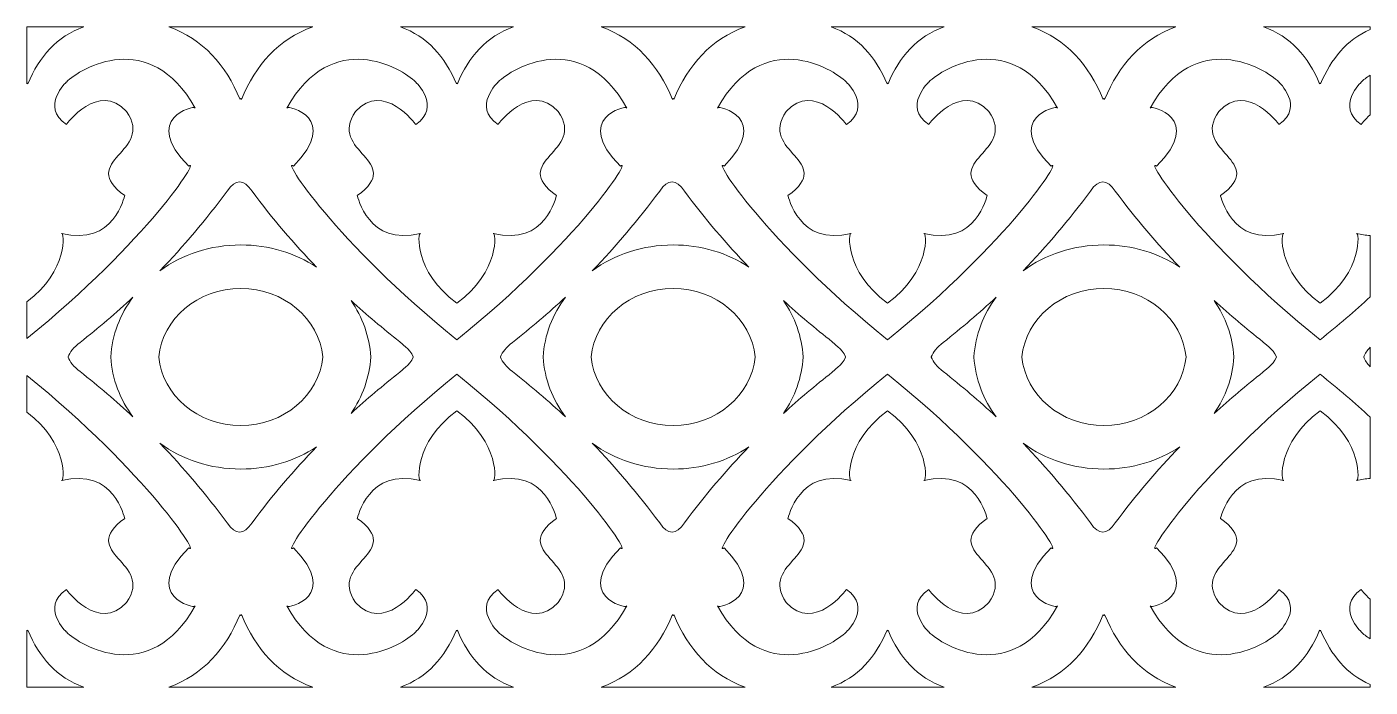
# Model space of a CAD drawing. Header units: millimetres. Extents: x -1200 to 1200, y -590 to 590.
import ezdxf

# ---------------------------------------------------------------- set-up
doc = ezdxf.new("R2010")
doc.units = ezdxf.units.MM
doc.header["$MEASUREMENT"] = 0
doc.layers.add('Layer 1', color=7, linetype='Continuous')

msp = doc.modelspace()

# ---------------------------------------------------------------- linework, layer by layer
at = {"layer": 'Layer 1', "color": 250, "lineweight": 0}
for points, knots in [([(-1200.05, 488.2839), (-1199.7743, 488.8141), (-1199.5041, 489.3329), (-1199.221, 489.8632), (-1198.916, 489.2967), (-1198.6293, 488.7416), (-1198.3316, 488.1752), (-1178.0709, 536.8526), (-1146.4345, 572.7336), (-1098.2411, 589.9734), (-1098.2411, 589.9734), (-1192.7158, 589.9734), (-1192.7158, 589.9734), (-1192.7158, 589.9734), (-1199.221, 589.9734), (-1199.221, 589.9734), (-1199.221, 589.9734), (-1200.05, 589.9734), (-1200.05, 589.9734), (-1200.05, 589.9734), (-1200.05, 488.2839), (-1200.05, 488.2839)], [0, 0, 0, 0, 0.142857143, 0.142857143, 0.142857143, 0.285714286, 0.285714286, 0.285714286, 0.428571429, 0.428571429, 0.428571429, 0.571428571, 0.571428571, 0.571428571, 0.714285714, 0.714285714, 0.714285714, 0.857142857, 0.857142857, 0.857142857, 1, 1, 1, 1]), ([(-1200.05, 98.561), (-1125.71, 154.1341), (-1133.247, 224.9294), (-1138.0811, 220.9752), (-1044.2218, 196.4084), (-1025.9464, 288.4109), (-1024.9694, 288.4274), (-1111.9619, 350.7676), (-970.7784, 366.4411), (-1022.0291, 438.5918), (-1072.3044, 493.7828), (-1129.4264, 415.5418), (-1129.4264, 415.5418), (-1176.7615, 447.7074), (-1128.4494, 491.94), (-1129.4264, 491.3684), (-1104.2934, 516.4903), (-980.4084, 589.1351), (-899.2874, 444.9472), (-901.2415, 450.5632), (-995.9116, 426.6123), (-910.8713, 341.0443), (-888.5161, 357.8344), (-984.7713, 207.5497), (-1200.05, 32.9963), (-1200.05, 32.9963), (-1200.05, 98.561), (-1200.05, 98.561)], [0, 0, 0, 0, 0.111111111, 0.111111111, 0.111111111, 0.222222222, 0.222222222, 0.222222222, 0.333333333, 0.333333333, 0.333333333, 0.444444444, 0.444444444, 0.444444444, 0.555555556, 0.555555556, 0.555555556, 0.666666667, 0.666666667, 0.666666667, 0.777777778, 0.777777778, 0.777777778, 0.888888889, 0.888888889, 0.888888889, 1, 1, 1, 1]), ([(-819.0319, 460.2502), (-818.6539, 460.9733), (-818.2868, 461.6798), (-817.9015, 462.4011), (-817.5144, 461.6798), (-817.1454, 460.9733), (-816.7674, 460.2502), (-790.9495, 522.2825), (-750.6346, 568.0054), (-689.2189, 589.9734), (-689.2189, 589.9734), (-809.6138, 589.9734), (-809.6138, 589.9734), (-809.6138, 589.9734), (-817.9015, 589.9734), (-817.9015, 589.9734), (-817.9015, 589.9734), (-826.1874, 589.9734), (-826.1874, 589.9734), (-826.1874, 589.9734), (-946.5804, 589.9734), (-946.5804, 589.9734), (-885.1649, 568.0054), (-844.8517, 522.2825), (-819.0319, 460.2502)], [0, 0, 0, 0, 0.125, 0.125, 0.125, 0.25, 0.25, 0.25, 0.375, 0.375, 0.375, 0.5, 0.5, 0.5, 0.625, 0.625, 0.625, 0.75, 0.75, 0.75, 0.875, 0.875, 0.875, 1, 1, 1, 1]), ([(-431.5744, 96.4728), (-354.2045, 152.3422), (-361.8822, 224.9789), (-366.7748, 220.9752), (-272.9174, 196.4084), (-254.64, 288.4109), (-253.6648, 288.4274), (-340.6556, 350.7676), (-199.474, 366.4411), (-250.7245, 438.5918), (-301, 493.7828), (-358.1201, 415.5418), (-358.1201, 415.5418), (-405.4569, 447.7074), (-357.1431, 491.94), (-358.1201, 491.3684), (-332.9888, 516.4903), (-209.1038, 589.1351), (-127.9828, 444.9472), (-129.9352, 450.5632), (-224.6053, 426.6123), (-139.5669, 341.0443), (-117.1129, 357.9085), (-214.2978, 206.2272), (-431.5744, 30.6955), (-431.6329, 30.7384), (-431.6804, 30.7911), (-431.7389, 30.8356), (-431.7973, 30.7911), (-431.8448, 30.7384), (-431.9031, 30.6955), (-649.1816, 206.2272), (-746.3648, 357.9085), (-723.9108, 341.0443), (-638.8724, 426.6123), (-733.5425, 450.5632), (-735.4966, 444.9472), (-654.3756, 589.1351), (-530.4906, 516.4903), (-505.3575, 491.3684), (-506.3346, 491.94), (-458.0225, 447.7074), (-505.3575, 415.5418), (-505.3575, 415.5418), (-562.4796, 493.7828), (-612.753, 438.5918), (-664.0056, 366.4411), (-522.8204, 350.7676), (-609.8146, 288.4274), (-608.8377, 288.4109), (-590.5621, 196.4084), (-496.7029, 220.9752), (-501.5973, 224.9789), (-509.2749, 152.3422), (-431.9031, 96.4728), (-431.8448, 96.5156), (-431.7882, 96.5519), (-431.7389, 96.5947), (-431.6914, 96.5519), (-431.6329, 96.5156), (-431.5744, 96.4728)], [0, 0, 0, 0, 0.05, 0.05, 0.05, 0.1, 0.1, 0.1, 0.15, 0.15, 0.15, 0.2, 0.2, 0.2, 0.25, 0.25, 0.25, 0.3, 0.3, 0.3, 0.35, 0.35, 0.35, 0.4, 0.4, 0.4, 0.45, 0.45, 0.45, 0.5, 0.5, 0.5, 0.55, 0.55, 0.55, 0.6, 0.6, 0.6, 0.65, 0.65, 0.65, 0.7, 0.7, 0.7, 0.75, 0.75, 0.75, 0.8, 0.8, 0.8, 0.85, 0.85, 0.85, 0.9, 0.9, 0.9, 0.95, 0.95, 0.95, 1, 1, 1, 1]), ([(-432.6264, 488.1752), (-432.3305, 488.7416), (-432.0419, 489.2967), (-431.7389, 489.8632), (-431.4339, 489.2967), (-431.1472, 488.7416), (-430.8512, 488.1752), (-410.5907, 536.8526), (-378.9541, 572.7336), (-330.759, 589.9734), (-330.759, 589.9734), (-425.2355, 589.9734), (-425.2355, 589.9734), (-425.2355, 589.9734), (-431.7389, 589.9734), (-431.7389, 589.9734), (-431.7389, 589.9734), (-438.2421, 589.9734), (-438.2421, 589.9734), (-438.2421, 589.9734), (-532.7187, 589.9734), (-532.7187, 589.9734), (-484.5253, 572.7336), (-452.887, 536.8526), (-432.6264, 488.1752)], [0, 0, 0, 0, 0.125, 0.125, 0.125, 0.25, 0.25, 0.25, 0.375, 0.375, 0.375, 0.5, 0.5, 0.5, 0.625, 0.625, 0.625, 0.75, 0.75, 0.75, 0.875, 0.875, 0.875, 1, 1, 1, 1]), ([(-46.4473, 460.2502), (-46.0693, 460.9733), (-45.7022, 461.6798), (-45.3151, 462.4011), (-44.9277, 461.6798), (-44.5607, 460.9733), (-44.1845, 460.2502), (-18.3647, 522.2825), (21.9501, 568.0054), (83.364, 589.9734), (83.364, 589.9734), (-37.0274, 589.9734), (-37.0274, 589.9734), (-37.0274, 589.9734), (-45.3151, 589.9734), (-45.3151, 589.9734), (-45.3151, 589.9734), (-53.6026, 589.9734), (-53.6026, 589.9734), (-53.6026, 589.9734), (-173.9957, 589.9734), (-173.9957, 589.9734), (-112.5801, 568.0054), (-72.2652, 522.2825), (-46.4473, 460.2502)], [0, 0, 0, 0, 0.125, 0.125, 0.125, 0.25, 0.25, 0.25, 0.375, 0.375, 0.375, 0.5, 0.5, 0.5, 0.625, 0.625, 0.625, 0.75, 0.75, 0.75, 0.875, 0.875, 0.875, 1, 1, 1, 1]), ([(337.8764, 96.4728), (415.2463, 152.3422), (407.5667, 224.9789), (402.6743, 220.9752), (496.5317, 196.4084), (514.8089, 288.4109), (515.786, 288.4274), (428.7935, 350.7676), (569.9768, 366.4411), (518.7263, 438.5918), (468.451, 493.7828), (411.3289, 415.5418), (411.3289, 415.5418), (363.992, 447.7074), (412.306, 491.94), (411.3289, 491.3684), (436.462, 516.4903), (560.3451, 589.1351), (641.468, 444.9472), (639.5139, 450.5632), (544.8438, 426.6123), (629.8839, 341.0443), (652.3361, 357.9085), (555.1513, 206.2272), (337.8764, 30.6955), (337.8179, 30.7384), (337.7687, 30.7911), (337.7102, 30.8356), (337.6517, 30.7911), (337.6043, 30.7384), (337.5458, 30.6955), (120.2692, 206.2272), (23.0843, 357.9085), (45.5364, 341.0443), (130.5767, 426.6123), (35.9065, 450.5632), (33.9542, 444.9472), (115.0752, 589.1351), (238.9584, 516.4903), (264.0914, 491.3684), (263.1162, 491.94), (311.4266, 447.7074), (264.0914, 415.5418), (264.0914, 415.5418), (206.9713, 493.7828), (156.6959, 438.5918), (105.4435, 366.4411), (246.6287, 350.7676), (159.6343, 288.4274), (160.6114, 288.4109), (178.8887, 196.4084), (272.7462, 220.9752), (267.8535, 224.9789), (260.1759, 152.3422), (337.5458, 96.4728), (337.6043, 96.5156), (337.6609, 96.5519), (337.7102, 96.5947), (337.7594, 96.5519), (337.8179, 96.5156), (337.8764, 96.4728)], [0, 0, 0, 0, 0.05, 0.05, 0.05, 0.1, 0.1, 0.1, 0.15, 0.15, 0.15, 0.2, 0.2, 0.2, 0.25, 0.25, 0.25, 0.3, 0.3, 0.3, 0.35, 0.35, 0.35, 0.4, 0.4, 0.4, 0.45, 0.45, 0.45, 0.5, 0.5, 0.5, 0.55, 0.55, 0.55, 0.6, 0.6, 0.6, 0.65, 0.65, 0.65, 0.7, 0.7, 0.7, 0.75, 0.75, 0.75, 0.8, 0.8, 0.8, 0.85, 0.85, 0.85, 0.9, 0.9, 0.9, 0.95, 0.95, 0.95, 1, 1, 1, 1]), ([(336.8244, 488.1752), (337.1185, 488.7416), (337.407, 489.2967), (337.7102, 489.8632), (338.0133, 489.2967), (338.3019, 488.7416), (338.5996, 488.1752), (358.8603, 536.8526), (390.4967, 572.7336), (438.6901, 589.9734), (438.6901, 589.9734), (344.2153, 589.9734), (344.2153, 589.9734), (344.2153, 589.9734), (337.7102, 589.9734), (337.7102, 589.9734), (337.7102, 589.9734), (331.2068, 589.9734), (331.2068, 589.9734), (331.2068, 589.9734), (236.7304, 589.9734), (236.7304, 589.9734), (284.9255, 572.7336), (316.5621, 536.8526), (336.8244, 488.1752)], [0, 0, 0, 0, 0.125, 0.125, 0.125, 0.25, 0.25, 0.25, 0.375, 0.375, 0.375, 0.5, 0.5, 0.5, 0.625, 0.625, 0.625, 0.75, 0.75, 0.75, 0.875, 0.875, 0.875, 1, 1, 1, 1]), ([(723.2573, 460.2502), (723.6337, 460.9733), (724.0007, 461.6798), (724.3879, 462.4011), (724.775, 461.6798), (725.144, 460.9733), (725.5201, 460.2502), (751.3382, 522.2825), (791.6548, 568.0054), (853.0686, 589.9734), (853.0686, 589.9734), (732.6754, 589.9734), (732.6754, 589.9734), (732.6754, 589.9734), (724.3879, 589.9734), (724.3879, 589.9734), (724.3879, 589.9734), (716.1021, 589.9734), (716.1021, 589.9734), (716.1021, 589.9734), (595.709, 589.9734), (595.709, 589.9734), (657.1227, 568.0054), (697.4376, 522.2825), (723.2573, 460.2502)], [0, 0, 0, 0, 0.125, 0.125, 0.125, 0.25, 0.25, 0.25, 0.375, 0.375, 0.375, 0.5, 0.5, 0.5, 0.625, 0.625, 0.625, 0.75, 0.75, 0.75, 0.875, 0.875, 0.875, 1, 1, 1, 1]), ([(1110.7131, 96.4728), (1188.0847, 152.3422), (1180.4054, 224.9789), (1175.5146, 220.9752), (1184.308, 218.6729), (1192.4349, 217.3999), (1199.95, 216.9733), (1199.95, 216.9733), (1199.95, 107.2106), (1199.95, 107.2106), (1172.8683, 82.5565), (1143.1421, 56.8944), (1110.7131, 30.6955), (1110.6565, 30.7384), (1110.6072, 30.7911), (1110.5487, 30.8356), (1110.4904, 30.7911), (1110.4427, 30.7384), (1110.3862, 30.6955), (893.1077, 206.2272), (795.9228, 357.9085), (818.3786, 341.0443), (903.4151, 426.6123), (808.745, 450.5632), (806.7928, 444.9472), (887.9138, 589.1351), (1011.7988, 516.4903), (1036.9318, 491.3684), (1035.9548, 491.94), (1084.2669, 447.7074), (1036.9318, 415.5418), (1036.9318, 415.5418), (979.8098, 493.7828), (929.5345, 438.5918), (878.2839, 366.4411), (1019.4673, 350.7676), (932.4748, 288.4274), (933.4518, 288.4109), (951.7272, 196.4084), (1045.5846, 220.9752), (1040.6922, 224.9789), (1033.0145, 152.3422), (1110.3862, 96.4728), (1110.4427, 96.5156), (1110.5012, 96.5519), (1110.5487, 96.5947), (1110.598, 96.5519), (1110.6565, 96.5156), (1110.7131, 96.4728)], [0, 0, 0, 0, 0.0625, 0.0625, 0.0625, 0.125, 0.125, 0.125, 0.1875, 0.1875, 0.1875, 0.25, 0.25, 0.25, 0.3125, 0.3125, 0.3125, 0.375, 0.375, 0.375, 0.4375, 0.4375, 0.4375, 0.5, 0.5, 0.5, 0.5625, 0.5625, 0.5625, 0.625, 0.625, 0.625, 0.6875, 0.6875, 0.6875, 0.75, 0.75, 0.75, 0.8125, 0.8125, 0.8125, 0.875, 0.875, 0.875, 0.9375, 0.9375, 0.9375, 1, 1, 1, 1]), ([(1109.6631, 488.1752), (1109.9589, 488.7416), (1110.2474, 489.2967), (1110.5506, 489.8632), (1110.8538, 489.2967), (1111.1423, 488.7416), (1111.4381, 488.1752), (1130.0295, 532.8424), (1158.1979, 566.7274), (1199.95, 585.3292), (1199.95, 585.3292), (1199.95, 589.9734), (1199.95, 589.9734), (1199.95, 589.9734), (1117.054, 589.9734), (1117.054, 589.9734), (1117.054, 589.9734), (1110.5506, 589.9734), (1110.5506, 589.9734), (1110.5506, 589.9734), (1104.0472, 589.9734), (1104.0472, 589.9734), (1104.0472, 589.9734), (1009.5688, 589.9734), (1009.5688, 589.9734), (1057.7641, 572.7336), (1089.4024, 536.8526), (1109.6631, 488.1752)], [0, 0, 0, 0, 0.111111111, 0.111111111, 0.111111111, 0.222222222, 0.222222222, 0.222222222, 0.333333333, 0.333333333, 0.333333333, 0.444444444, 0.444444444, 0.444444444, 0.555555556, 0.555555556, 0.555555556, 0.666666667, 0.666666667, 0.666666667, 0.777777778, 0.777777778, 0.777777778, 0.888888889, 0.888888889, 0.888888889, 1, 1, 1, 1]), ([(1199.95, 432.9579), (1190.1521, 423.7434), (1184.1692, 415.5418), (1184.1692, 415.5418), (1136.8323, 447.7074), (1185.1444, 491.94), (1184.1692, 491.3684), (1187.6556, 494.8533), (1193.0431, 499.2472), (1199.95, 503.8553), (1199.95, 503.8553), (1199.95, 432.9579), (1199.95, 432.9579)], [0, 0, 0, 0, 0.25, 0.25, 0.25, 0.5, 0.5, 0.5, 0.75, 0.75, 0.75, 1, 1, 1, 1]), ([(-682.4436, 160.4351), (-722.7474, 202.0688), (-760.9366, 246.9156), (-797.7267, 296.4692), (-812.4812, 317.6962), (-827.2338, 319.0647), (-841.9864, 296.4692), (-880.4439, 244.6708), (-920.2273, 197.7358), (-962.3485, 154.2296), (-922.6198, 183.0389), (-872.3973, 200.2919), (-817.8997, 200.2919), (-767.4343, 200.2919), (-720.6344, 185.4993), (-682.4436, 160.4351)], [0, 0, 0, 0, 0.2, 0.2, 0.2, 0.4, 0.4, 0.4, 0.6, 0.6, 0.6, 0.8, 0.8, 0.8, 1, 1, 1, 1]), ([(90.1412, 160.4351), (49.8373, 202.0688), (11.6482, 246.9156), (-25.1439, 296.4692), (-39.8964, 317.6962), (-54.649, 319.0647), (-69.4016, 296.4692), (-107.8593, 244.6708), (-147.6427, 197.7358), (-189.7637, 154.2296), (-150.035, 183.0389), (-99.8127, 200.2919), (-45.3151, 200.2919), (5.1503, 200.2919), (51.9503, 185.4993), (90.1412, 160.4351)], [0, 0, 0, 0, 0.2, 0.2, 0.2, 0.4, 0.4, 0.4, 0.6, 0.6, 0.6, 0.8, 0.8, 0.8, 1, 1, 1, 1]), ([(859.8459, 160.4351), (819.542, 202.0688), (781.3528, 246.9156), (744.5608, 296.4692), (729.8082, 317.6962), (715.0556, 319.0647), (700.303, 296.4692), (661.8456, 244.6708), (622.062, 197.7358), (579.9409, 154.2296), (619.6697, 183.0389), (669.892, 200.2919), (724.3898, 200.2919), (774.8549, 200.2919), (821.655, 185.4993), (859.8459, 160.4351)], [0, 0, 0, 0, 0.2, 0.2, 0.2, 0.4, 0.4, 0.4, 0.6, 0.6, 0.6, 0.8, 0.8, 0.8, 1, 1, 1, 1]), ([(-817.8997, 122.4675), (-894.6395, 122.4675), (-957.9945, 68.4475), (-964.56, -0.0027), (-964.56, -0.0109), (-964.5619, -0.0191), (-964.5619, -0.0274), (-964.5619, -0.0357), (-964.56, -0.0439), (-964.56, -0.0521), (-957.9945, -68.5006), (-894.6395, -122.5223), (-817.8997, -122.5223), (-741.1636, -122.5223), (-677.8122, -68.5089), (-671.2412, -0.0669), (-671.2393, -0.0538), (-671.2376, -0.0406), (-671.2357, -0.0274), (-671.2376, -0.0142), (-671.2393, -0.001), (-671.2412, 0.0122), (-677.8122, 68.4541), (-741.1636, 122.4675), (-817.8997, 122.4675)], [0, 0, 0, 0, 0.125, 0.125, 0.125, 0.25, 0.25, 0.25, 0.375, 0.375, 0.375, 0.5, 0.5, 0.5, 0.625, 0.625, 0.625, 0.75, 0.75, 0.75, 0.875, 0.875, 0.875, 1, 1, 1, 1]), ([(-45.3151, 122.4675), (-122.042, 122.4675), (-185.3879, 68.4673), (-191.9717, 0.0352), (-191.9735, 0.0138), (-191.9753, -0.0059), (-191.9772, -0.0274), (-191.9753, -0.0472), (-191.9735, -0.0686), (-191.9717, -0.0883), (-185.3879, -68.5204), (-122.042, -122.5223), (-45.3151, -122.5223), (31.4066, -122.5223), (94.7489, -68.5286), (101.3398, -0.1031), (101.3436, -0.0784), (101.3453, -0.0521), (101.3472, -0.0274), (101.3453, -0.001), (101.3436, 0.0237), (101.3398, 0.0483), (94.7489, 68.4738), (31.4066, 122.4675), (-45.3151, 122.4675)], [0, 0, 0, 0, 0.125, 0.125, 0.125, 0.25, 0.25, 0.25, 0.375, 0.375, 0.375, 0.5, 0.5, 0.5, 0.625, 0.625, 0.625, 0.75, 0.75, 0.75, 0.875, 0.875, 0.875, 1, 1, 1, 1]), ([(724.3898, 122.4675), (647.6773, 122.4675), (584.3405, 68.4854), (577.7366, 0.0714), (577.733, 0.0385), (577.7294, 0.0056), (577.7275, -0.0274), (577.7294, -0.0603), (577.733, -0.0932), (577.7366, -0.1263), (584.3405, -68.5401), (647.6773, -122.5223), (724.3898, -122.5223), (801.0966, -122.5223), (864.4317, -68.5467), (871.0409, -0.1411), (871.0445, -0.1031), (871.0483, -0.0653), (871.0519, -0.0274), (871.0483, 0.0105), (871.0445, 0.0483), (871.0409, 0.0863), (864.4317, 68.4936), (801.0966, 122.4675), (724.3898, 122.4675)], [0, 0, 0, 0, 0.125, 0.125, 0.125, 0.25, 0.25, 0.25, 0.375, 0.375, 0.375, 0.5, 0.5, 0.5, 0.625, 0.625, 0.625, 0.75, 0.75, 0.75, 0.875, 0.875, 0.875, 1, 1, 1, 1]), ([(-1050.1481, -0.0274), (-1050.1481, -0.0209), (-1050.1481, -0.0142), (-1050.1481, -0.0059), (-1047.7648, 39.4554), (-1033.4487, 76.1022), (-1010.4432, 106.9735), (-1040.5894, 78.7834), (-1072.0085, 51.9522), (-1105.0366, 26.0233), (-1116.3065, 17.3441), (-1123.4162, 8.6682), (-1126.3729, -0.0092), (-1126.3748, -0.0158), (-1126.3765, -0.0209), (-1126.3784, -0.0274), (-1126.3765, -0.0324), (-1126.3748, -0.039), (-1126.3729, -0.0439), (-1123.4162, -8.7214), (-1116.3065, -17.3989), (-1105.0366, -26.0764), (-1072.0085, -52.0069), (-1040.5894, -78.8382), (-1010.4432, -107.0266), (-1033.4487, -76.157), (-1047.7648, -39.5086), (-1050.1481, -0.0472), (-1050.1481, -0.0406), (-1050.1481, -0.034), (-1050.1481, -0.0274)], [0, 0, 0, 0, 0.1, 0.1, 0.1, 0.2, 0.2, 0.2, 0.3, 0.3, 0.3, 0.4, 0.4, 0.4, 0.5, 0.5, 0.5, 0.6, 0.6, 0.6, 0.7, 0.7, 0.7, 0.8, 0.8, 0.8, 0.9, 0.9, 0.9, 1, 1, 1, 1]), ([(-509.7844, -0.0274), (-509.7899, -0.0109), (-509.7973, 0.0039), (-509.8028, 0.0187), (-515.581, 14.9496), (-532.2438, 24.3715), (-533.8126, 27.2041), (-564.041, 50.9377), (-593.0056, 75.3151), (-620.911, 100.7564), (-600.5226, 71.2324), (-587.883, 36.8533), (-585.6513, 0.0154), (-585.6513, 0.0006), (-585.6494, -0.0125), (-585.6476, -0.0274), (-585.6494, -0.0422), (-585.6513, -0.0554), (-585.6513, -0.0702), (-587.883, -36.9081), (-600.5226, -71.2855), (-620.911, -100.8095), (-593.0056, -75.3699), (-564.041, -50.9908), (-533.8126, -27.2589), (-532.2438, -24.4262), (-515.581, -15.0027), (-509.8028, -0.0735), (-509.7973, -0.0587), (-509.7899, -0.0439), (-509.7844, -0.0274)], [0, 0, 0, 0, 0.1, 0.1, 0.1, 0.2, 0.2, 0.2, 0.3, 0.3, 0.3, 0.4, 0.4, 0.4, 0.5, 0.5, 0.5, 0.6, 0.6, 0.6, 0.7, 0.7, 0.7, 0.8, 0.8, 0.8, 0.9, 0.9, 0.9, 1, 1, 1, 1]), ([(-277.5634, -0.0274), (-277.5634, -0.0076), (-277.5615, 0.0105), (-277.5615, 0.0302), (-275.1709, 39.4785), (-260.8567, 76.1121), (-237.8584, 106.9735), (-268.0048, 78.7834), (-299.4257, 51.9522), (-332.452, 26.0233), (-343.7054, 17.3573), (-350.8114, 8.693), (-353.7754, 0.027), (-353.7809, 0.0089), (-353.7881, -0.0092), (-353.7936, -0.0274), (-353.7881, -0.0455), (-353.7809, -0.0636), (-353.7754, -0.0817), (-350.8114, -8.7461), (-343.7054, -17.412), (-332.452, -26.0764), (-299.4257, -52.0069), (-268.0048, -78.8382), (-237.8584, -107.0266), (-260.8567, -76.167), (-275.1709, -39.5316), (-277.5615, -0.085), (-277.5615, -0.0653), (-277.5634, -0.0472), (-277.5634, -0.0274)], [0, 0, 0, 0, 0.1, 0.1, 0.1, 0.2, 0.2, 0.2, 0.3, 0.3, 0.3, 0.4, 0.4, 0.4, 0.5, 0.5, 0.5, 0.6, 0.6, 0.6, 0.7, 0.7, 0.7, 0.8, 0.8, 0.8, 0.9, 0.9, 0.9, 1, 1, 1, 1]), ([(262.8002, -0.0274), (262.7894, 0.0006), (262.7765, 0.0286), (262.7657, 0.0566), (256.9745, 14.9644), (240.3391, 24.3748), (238.7722, 27.2041), (208.5418, 50.9377), (179.579, 75.3151), (151.6737, 100.7564), (172.0548, 71.2422), (184.6944, 36.8763), (186.9298, 0.0533), (186.9315, 0.027), (186.9334, -0.001), (186.9353, -0.0274), (186.9334, -0.0538), (186.9315, -0.0801), (186.9298, -0.1081), (184.6944, -36.9312), (172.0548, -71.2954), (151.6737, -100.8095), (179.579, -75.3699), (208.5418, -50.9908), (238.7722, -27.2589), (240.3391, -24.4295), (256.9745, -15.0192), (262.7657, -0.1113), (262.7765, -0.0834), (262.7894, -0.0554), (262.8002, -0.0274)], [0, 0, 0, 0, 0.1, 0.1, 0.1, 0.2, 0.2, 0.2, 0.3, 0.3, 0.3, 0.4, 0.4, 0.4, 0.5, 0.5, 0.5, 0.6, 0.6, 0.6, 0.7, 0.7, 0.7, 0.8, 0.8, 0.8, 0.9, 0.9, 0.9, 1, 1, 1, 1]), ([(492.1413, -0.0274), (492.1432, 0.0039), (492.1449, 0.0368), (492.1449, 0.0681), (494.5429, 39.5015), (508.8553, 76.1221), (531.8463, 106.9735), (501.7, 78.7834), (470.279, 51.9522), (437.2529, 26.0233), (426.0138, 17.3704), (418.9152, 8.7177), (415.942, 0.0632), (415.9329, 0.0335), (415.9202, 0.0039), (415.911, -0.0274), (415.9202, -0.057), (415.9329, -0.0883), (415.942, -0.1179), (418.9152, -8.7708), (426.0138, -17.4237), (437.2529, -26.0764), (470.279, -52.0069), (501.7, -78.8382), (531.8463, -107.0266), (508.8553, -76.1769), (494.5429, -39.5546), (492.1449, -0.123), (492.1449, -0.09), (492.1432, -0.0587), (492.1413, -0.0274)], [0, 0, 0, 0, 0.1, 0.1, 0.1, 0.2, 0.2, 0.2, 0.3, 0.3, 0.3, 0.4, 0.4, 0.4, 0.5, 0.5, 0.5, 0.6, 0.6, 0.6, 0.7, 0.7, 0.7, 0.8, 0.8, 0.8, 0.9, 0.9, 0.9, 1, 1, 1, 1]), ([(1032.5049, -0.0274), (1032.4886, 0.0138), (1032.4703, 0.0533), (1032.4557, 0.0945), (1026.6499, 14.9792), (1010.0437, 24.3764), (1008.4749, 27.2041), (978.2465, 50.9377), (949.2838, 75.3151), (921.3784, 100.7564), (941.7522, 71.2521), (954.3899, 36.8995), (956.6326, 0.0896), (956.6345, 0.0516), (956.6381, 0.0122), (956.64, -0.0274), (956.6381, -0.0669), (956.6345, -0.1048), (956.6326, -0.1443), (954.3899, -36.9542), (941.7522, -71.3052), (921.3784, -100.8095), (949.2838, -75.3699), (978.2465, -50.9908), (1008.4749, -27.2589), (1010.0437, -24.4312), (1026.6499, -15.034), (1032.4557, -0.1476), (1032.4703, -0.1081), (1032.4886, -0.0686), (1032.5049, -0.0274)], [0, 0, 0, 0, 0.1, 0.1, 0.1, 0.2, 0.2, 0.2, 0.3, 0.3, 0.3, 0.4, 0.4, 0.4, 0.5, 0.5, 0.5, 0.6, 0.6, 0.6, 0.7, 0.7, 0.7, 0.8, 0.8, 0.8, 0.9, 0.9, 0.9, 1, 1, 1, 1]), ([(1199.95, 17.349), (1194.3233, 11.6013), (1190.5228, 5.8504), (1188.5414, 0.1011), (1188.5268, 0.0582), (1188.5103, 0.0154), (1188.4956, -0.0274), (1188.5103, -0.0702), (1188.5268, -0.113), (1188.5414, -0.1559), (1190.5228, -5.9036), (1194.3233, -11.6495), (1199.95, -17.3972), (1199.95, -17.3972), (1199.95, 17.349), (1199.95, 17.349)], [0, 0, 0, 0, 0.2, 0.2, 0.2, 0.4, 0.4, 0.4, 0.6, 0.6, 0.6, 0.8, 0.8, 0.8, 1, 1, 1, 1]), ([(-1200.05, -98.6142), (-1125.71, -154.1872), (-1133.247, -224.9826), (-1138.0811, -221.03), (-1044.2218, -196.4632), (-1025.9464, -288.4657), (-1024.9694, -288.4821), (-1111.9619, -350.8224), (-970.7784, -366.4959), (-1022.0291, -438.6466), (-1072.3044, -493.8376), (-1129.4264, -415.5966), (-1129.4264, -415.5966), (-1176.7615, -447.7623), (-1128.4494, -491.9947), (-1129.4264, -491.4232), (-1104.2934, -516.5451), (-980.4084, -589.1899), (-899.2874, -445.002), (-901.2415, -450.6164), (-995.9116, -426.6671), (-910.8713, -341.0991), (-888.5161, -357.8892), (-984.7713, -207.6028), (-1200.05, -33.0494), (-1200.05, -33.0494), (-1200.05, -98.6142), (-1200.05, -98.6142)], [0, 0, 0, 0, 0.111111111, 0.111111111, 0.111111111, 0.222222222, 0.222222222, 0.222222222, 0.333333333, 0.333333333, 0.333333333, 0.444444444, 0.444444444, 0.444444444, 0.555555556, 0.555555556, 0.555555556, 0.666666667, 0.666666667, 0.666666667, 0.777777778, 0.777777778, 0.777777778, 0.888888889, 0.888888889, 0.888888889, 1, 1, 1, 1]), ([(-431.5744, -96.5276), (-354.2045, -152.397), (-361.8822, -225.032), (-366.7748, -221.03), (-272.9174, -196.4632), (-254.64, -288.4657), (-253.6648, -288.4821), (-340.6556, -350.8224), (-199.474, -366.4959), (-250.7245, -438.6466), (-301, -493.8376), (-358.1201, -415.5966), (-358.1201, -415.5966), (-405.4569, -447.7623), (-357.1431, -491.9947), (-358.1201, -491.4232), (-332.9888, -516.5451), (-209.1038, -589.1899), (-127.9828, -445.002), (-129.9352, -450.6164), (-224.6053, -426.6671), (-139.5669, -341.0991), (-117.1129, -357.9633), (-214.2978, -206.282), (-431.5744, -30.7487), (-431.6329, -30.7932), (-431.6804, -30.8458), (-431.7389, -30.8903), (-431.7973, -30.8458), (-431.8448, -30.7932), (-431.9031, -30.7487), (-649.1816, -206.282), (-746.3648, -357.9633), (-723.9108, -341.0991), (-638.8724, -426.6671), (-733.5425, -450.6164), (-735.4966, -445.002), (-654.3756, -589.1899), (-530.4906, -516.5451), (-505.3575, -491.4232), (-506.3346, -491.9947), (-458.0225, -447.7623), (-505.3575, -415.5966), (-505.3575, -415.5966), (-562.4796, -493.8376), (-612.753, -438.6466), (-664.0056, -366.4959), (-522.8204, -350.8224), (-609.8146, -288.4821), (-608.8377, -288.4657), (-590.5621, -196.4632), (-496.7029, -221.03), (-501.5973, -225.032), (-509.2749, -152.397), (-431.9031, -96.5276), (-431.8448, -96.5704), (-431.7882, -96.6067), (-431.7389, -96.6494), (-431.6914, -96.6067), (-431.6329, -96.5704), (-431.5744, -96.5276)], [0, 0, 0, 0, 0.05, 0.05, 0.05, 0.1, 0.1, 0.1, 0.15, 0.15, 0.15, 0.2, 0.2, 0.2, 0.25, 0.25, 0.25, 0.3, 0.3, 0.3, 0.35, 0.35, 0.35, 0.4, 0.4, 0.4, 0.45, 0.45, 0.45, 0.5, 0.5, 0.5, 0.55, 0.55, 0.55, 0.6, 0.6, 0.6, 0.65, 0.65, 0.65, 0.7, 0.7, 0.7, 0.75, 0.75, 0.75, 0.8, 0.8, 0.8, 0.85, 0.85, 0.85, 0.9, 0.9, 0.9, 0.95, 0.95, 0.95, 1, 1, 1, 1]), ([(337.8764, -96.5276), (415.2463, -152.397), (407.5667, -225.032), (402.6743, -221.03), (496.5317, -196.4632), (514.8089, -288.4657), (515.786, -288.4821), (428.7935, -350.8224), (569.9768, -366.4959), (518.7263, -438.6466), (468.451, -493.8376), (411.3289, -415.5966), (411.3289, -415.5966), (363.992, -447.7623), (412.306, -491.9947), (411.3289, -491.4232), (436.462, -516.5451), (560.3451, -589.1899), (641.468, -445.002), (639.5139, -450.6164), (544.8438, -426.6671), (629.8839, -341.0991), (652.3361, -357.9633), (555.1513, -206.282), (337.8764, -30.7487), (337.8179, -30.7932), (337.7687, -30.8458), (337.7102, -30.8903), (337.6517, -30.8458), (337.6043, -30.7932), (337.5458, -30.7487), (120.2692, -206.282), (23.0843, -357.9633), (45.5364, -341.0991), (130.5767, -426.6671), (35.9065, -450.6164), (33.9542, -445.002), (115.0752, -589.1899), (238.9584, -516.5451), (264.0914, -491.4232), (263.1162, -491.9947), (311.4266, -447.7623), (264.0914, -415.5966), (264.0914, -415.5966), (206.9713, -493.8376), (156.6959, -438.6466), (105.4435, -366.4959), (246.6287, -350.8224), (159.6343, -288.4821), (160.6114, -288.4657), (178.8887, -196.4632), (272.7462, -221.03), (267.8535, -225.032), (260.1759, -152.397), (337.5458, -96.5276), (337.6043, -96.5704), (337.6609, -96.6067), (337.7102, -96.6494), (337.7594, -96.6067), (337.8179, -96.5704), (337.8764, -96.5276)], [0, 0, 0, 0, 0.05, 0.05, 0.05, 0.1, 0.1, 0.1, 0.15, 0.15, 0.15, 0.2, 0.2, 0.2, 0.25, 0.25, 0.25, 0.3, 0.3, 0.3, 0.35, 0.35, 0.35, 0.4, 0.4, 0.4, 0.45, 0.45, 0.45, 0.5, 0.5, 0.5, 0.55, 0.55, 0.55, 0.6, 0.6, 0.6, 0.65, 0.65, 0.65, 0.7, 0.7, 0.7, 0.75, 0.75, 0.75, 0.8, 0.8, 0.8, 0.85, 0.85, 0.85, 0.9, 0.9, 0.9, 0.95, 0.95, 0.95, 1, 1, 1, 1]), ([(1110.7131, -96.5276), (1188.0847, -152.397), (1180.4054, -225.032), (1175.5146, -221.03), (1184.308, -218.7276), (1192.4349, -217.4464), (1199.95, -217.0199), (1199.95, -217.0199), (1199.95, -107.2571), (1199.95, -107.2571), (1172.8683, -82.6014), (1143.1421, -56.9475), (1110.7131, -30.7487), (1110.6565, -30.7932), (1110.6072, -30.8458), (1110.5487, -30.8903), (1110.4904, -30.8458), (1110.4427, -30.7932), (1110.3862, -30.7487), (893.1077, -206.282), (795.9228, -357.9633), (818.3786, -341.0991), (903.4151, -426.6671), (808.745, -450.6164), (806.7928, -445.002), (887.9138, -589.1899), (1011.7988, -516.5451), (1036.9318, -491.4232), (1035.9548, -491.9947), (1084.2669, -447.7623), (1036.9318, -415.5966), (1036.9318, -415.5966), (979.8098, -493.8376), (929.5345, -438.6466), (878.2839, -366.4959), (1019.4673, -350.8224), (932.4748, -288.4821), (933.4518, -288.4657), (951.7272, -196.4632), (1045.5846, -221.03), (1040.6922, -225.032), (1033.0145, -152.397), (1110.3862, -96.5276), (1110.4427, -96.5704), (1110.5012, -96.6067), (1110.5487, -96.6494), (1110.598, -96.6067), (1110.6565, -96.5704), (1110.7131, -96.5276)], [0, 0, 0, 0, 0.0625, 0.0625, 0.0625, 0.125, 0.125, 0.125, 0.1875, 0.1875, 0.1875, 0.25, 0.25, 0.25, 0.3125, 0.3125, 0.3125, 0.375, 0.375, 0.375, 0.4375, 0.4375, 0.4375, 0.5, 0.5, 0.5, 0.5625, 0.5625, 0.5625, 0.625, 0.625, 0.625, 0.6875, 0.6875, 0.6875, 0.75, 0.75, 0.75, 0.8125, 0.8125, 0.8125, 0.875, 0.875, 0.875, 0.9375, 0.9375, 0.9375, 1, 1, 1, 1]), ([(-682.4436, -160.4882), (-722.7474, -202.1219), (-760.9366, -246.9704), (-797.7267, -296.524), (-812.4812, -317.7509), (-827.2338, -319.1195), (-841.9864, -296.524), (-880.4439, -244.7257), (-920.2273, -197.7906), (-962.3485, -154.2844), (-922.6198, -183.092), (-872.3973, -200.3466), (-817.8997, -200.3466), (-767.4343, -200.3466), (-720.6344, -185.5541), (-682.4436, -160.4882)], [0, 0, 0, 0, 0.2, 0.2, 0.2, 0.4, 0.4, 0.4, 0.6, 0.6, 0.6, 0.8, 0.8, 0.8, 1, 1, 1, 1]), ([(90.1412, -160.4882), (49.8373, -202.1219), (11.6482, -246.9704), (-25.1439, -296.524), (-39.8964, -317.7509), (-54.649, -319.1195), (-69.4016, -296.524), (-107.8593, -244.7257), (-147.6427, -197.7906), (-189.7637, -154.2844), (-150.035, -183.092), (-99.8127, -200.3466), (-45.3151, -200.3466), (5.1503, -200.3466), (51.9503, -185.5541), (90.1412, -160.4882)], [0, 0, 0, 0, 0.2, 0.2, 0.2, 0.4, 0.4, 0.4, 0.6, 0.6, 0.6, 0.8, 0.8, 0.8, 1, 1, 1, 1]), ([(859.8459, -160.4882), (819.542, -202.1219), (781.3528, -246.9704), (744.5608, -296.524), (729.8082, -317.7509), (715.0556, -319.1195), (700.303, -296.524), (661.8456, -244.7257), (622.062, -197.7906), (579.9409, -154.2844), (619.6697, -183.092), (669.892, -200.3466), (724.3898, -200.3466), (774.8549, -200.3466), (821.655, -185.5541), (859.8459, -160.4882)], [0, 0, 0, 0, 0.2, 0.2, 0.2, 0.4, 0.4, 0.4, 0.6, 0.6, 0.6, 0.8, 0.8, 0.8, 1, 1, 1, 1]), ([(1199.95, -433.0044), (1190.1521, -423.7899), (1184.1692, -415.5966), (1184.1692, -415.5966), (1136.8323, -447.7623), (1185.1444, -491.9947), (1184.1692, -491.4232), (1187.6556, -494.9081), (1193.0431, -499.302), (1199.95, -503.9101), (1199.95, -503.9101), (1199.95, -433.0044), (1199.95, -433.0044)], [0, 0, 0, 0, 0.25, 0.25, 0.25, 0.5, 0.5, 0.5, 0.75, 0.75, 0.75, 1, 1, 1, 1]), ([(-819.0319, -460.3051), (-818.6539, -461.0281), (-818.2868, -461.7329), (-817.9015, -462.4559), (-817.5144, -461.7329), (-817.1454, -461.0281), (-816.7674, -460.3051), (-790.9495, -522.3372), (-750.6346, -568.0601), (-689.2189, -590.0266), (-689.2189, -590.0266), (-809.6138, -590.0266), (-809.6138, -590.0266), (-809.6138, -590.0266), (-817.9015, -590.0266), (-817.9015, -590.0266), (-817.9015, -590.0266), (-826.1874, -590.0266), (-826.1874, -590.0266), (-826.1874, -590.0266), (-946.5804, -590.0266), (-946.5804, -590.0266), (-885.1649, -568.0601), (-844.8517, -522.3372), (-819.0319, -460.3051)], [0, 0, 0, 0, 0.125, 0.125, 0.125, 0.25, 0.25, 0.25, 0.375, 0.375, 0.375, 0.5, 0.5, 0.5, 0.625, 0.625, 0.625, 0.75, 0.75, 0.75, 0.875, 0.875, 0.875, 1, 1, 1, 1]), ([(-46.4473, -460.3051), (-46.0693, -461.0281), (-45.7022, -461.7329), (-45.3151, -462.4559), (-44.9277, -461.7329), (-44.5607, -461.0281), (-44.1845, -460.3051), (-18.3647, -522.3372), (21.9501, -568.0601), (83.364, -590.0266), (83.364, -590.0266), (-37.0274, -590.0266), (-37.0274, -590.0266), (-37.0274, -590.0266), (-45.3151, -590.0266), (-45.3151, -590.0266), (-45.3151, -590.0266), (-53.6026, -590.0266), (-53.6026, -590.0266), (-53.6026, -590.0266), (-173.9957, -590.0266), (-173.9957, -590.0266), (-112.5801, -568.0601), (-72.2652, -522.3372), (-46.4473, -460.3051)], [0, 0, 0, 0, 0.125, 0.125, 0.125, 0.25, 0.25, 0.25, 0.375, 0.375, 0.375, 0.5, 0.5, 0.5, 0.625, 0.625, 0.625, 0.75, 0.75, 0.75, 0.875, 0.875, 0.875, 1, 1, 1, 1]), ([(723.2573, -460.3051), (723.6337, -461.0281), (724.0007, -461.7329), (724.3879, -462.4559), (724.775, -461.7329), (725.144, -461.0281), (725.5201, -460.3051), (751.3382, -522.3372), (791.6548, -568.0601), (853.0686, -590.0266), (853.0686, -590.0266), (732.6754, -590.0266), (732.6754, -590.0266), (732.6754, -590.0266), (724.3879, -590.0266), (724.3879, -590.0266), (724.3879, -590.0266), (716.1021, -590.0266), (716.1021, -590.0266), (716.1021, -590.0266), (595.709, -590.0266), (595.709, -590.0266), (657.1227, -568.0601), (697.4376, -522.3372), (723.2573, -460.3051)], [0, 0, 0, 0, 0.125, 0.125, 0.125, 0.25, 0.25, 0.25, 0.375, 0.375, 0.375, 0.5, 0.5, 0.5, 0.625, 0.625, 0.625, 0.75, 0.75, 0.75, 0.875, 0.875, 0.875, 1, 1, 1, 1]), ([(-1200.05, -488.3386), (-1199.7743, -488.8689), (-1199.5041, -489.3877), (-1199.221, -489.9179), (-1198.916, -489.3498), (-1198.6293, -488.7964), (-1198.3316, -488.2283), (-1178.0709, -536.9074), (-1146.4345, -572.7884), (-1098.2411, -590.0266), (-1098.2411, -590.0266), (-1192.7158, -590.0266), (-1192.7158, -590.0266), (-1192.7158, -590.0266), (-1199.221, -590.0266), (-1199.221, -590.0266), (-1199.221, -590.0266), (-1200.05, -590.0266), (-1200.05, -590.0266), (-1200.05, -590.0266), (-1200.05, -488.3386), (-1200.05, -488.3386)], [0, 0, 0, 0, 0.142857143, 0.142857143, 0.142857143, 0.285714286, 0.285714286, 0.285714286, 0.428571429, 0.428571429, 0.428571429, 0.571428571, 0.571428571, 0.571428571, 0.714285714, 0.714285714, 0.714285714, 0.857142857, 0.857142857, 0.857142857, 1, 1, 1, 1]), ([(-432.6264, -488.2283), (-432.3305, -488.7964), (-432.0419, -489.3498), (-431.7389, -489.9179), (-431.4339, -489.3498), (-431.1472, -488.7964), (-430.8512, -488.2283), (-410.5907, -536.9074), (-378.9541, -572.7884), (-330.759, -590.0266), (-330.759, -590.0266), (-425.2355, -590.0266), (-425.2355, -590.0266), (-425.2355, -590.0266), (-431.7389, -590.0266), (-431.7389, -590.0266), (-431.7389, -590.0266), (-438.2421, -590.0266), (-438.2421, -590.0266), (-438.2421, -590.0266), (-532.7187, -590.0266), (-532.7187, -590.0266), (-484.5253, -572.7884), (-452.887, -536.9074), (-432.6264, -488.2283)], [0, 0, 0, 0, 0.125, 0.125, 0.125, 0.25, 0.25, 0.25, 0.375, 0.375, 0.375, 0.5, 0.5, 0.5, 0.625, 0.625, 0.625, 0.75, 0.75, 0.75, 0.875, 0.875, 0.875, 1, 1, 1, 1]), ([(336.8244, -488.2283), (337.1185, -488.7964), (337.407, -489.3498), (337.7102, -489.9179), (338.0133, -489.3498), (338.3019, -488.7964), (338.5996, -488.2283), (358.8603, -536.9074), (390.4967, -572.7884), (438.6901, -590.0266), (438.6901, -590.0266), (344.2153, -590.0266), (344.2153, -590.0266), (344.2153, -590.0266), (337.7102, -590.0266), (337.7102, -590.0266), (337.7102, -590.0266), (331.2068, -590.0266), (331.2068, -590.0266), (331.2068, -590.0266), (236.7304, -590.0266), (236.7304, -590.0266), (284.9255, -572.7884), (316.5621, -536.9074), (336.8244, -488.2283)], [0, 0, 0, 0, 0.125, 0.125, 0.125, 0.25, 0.25, 0.25, 0.375, 0.375, 0.375, 0.5, 0.5, 0.5, 0.625, 0.625, 0.625, 0.75, 0.75, 0.75, 0.875, 0.875, 0.875, 1, 1, 1, 1]), ([(1109.6631, -488.2283), (1109.9589, -488.7964), (1110.2474, -489.3498), (1110.5506, -489.9179), (1110.8538, -489.3498), (1111.1423, -488.7964), (1111.4381, -488.2283), (1130.0295, -532.8972), (1158.1979, -566.7822), (1199.95, -585.3823), (1199.95, -585.3823), (1199.95, -590.0266), (1199.95, -590.0266), (1199.95, -590.0266), (1117.054, -590.0266), (1117.054, -590.0266), (1117.054, -590.0266), (1110.5506, -590.0266), (1110.5506, -590.0266), (1110.5506, -590.0266), (1104.0472, -590.0266), (1104.0472, -590.0266), (1104.0472, -590.0266), (1009.5688, -590.0266), (1009.5688, -590.0266), (1057.7641, -572.7884), (1089.4024, -536.9074), (1109.6631, -488.2283)], [0, 0, 0, 0, 0.111111111, 0.111111111, 0.111111111, 0.222222222, 0.222222222, 0.222222222, 0.333333333, 0.333333333, 0.333333333, 0.444444444, 0.444444444, 0.444444444, 0.555555556, 0.555555556, 0.555555556, 0.666666667, 0.666666667, 0.666666667, 0.777777778, 0.777777778, 0.777777778, 0.888888889, 0.888888889, 0.888888889, 1, 1, 1, 1])]:
    msp.add_open_spline(points, degree=3, knots=knots, dxfattribs=at)

doc.saveas('drawing.dxf')
